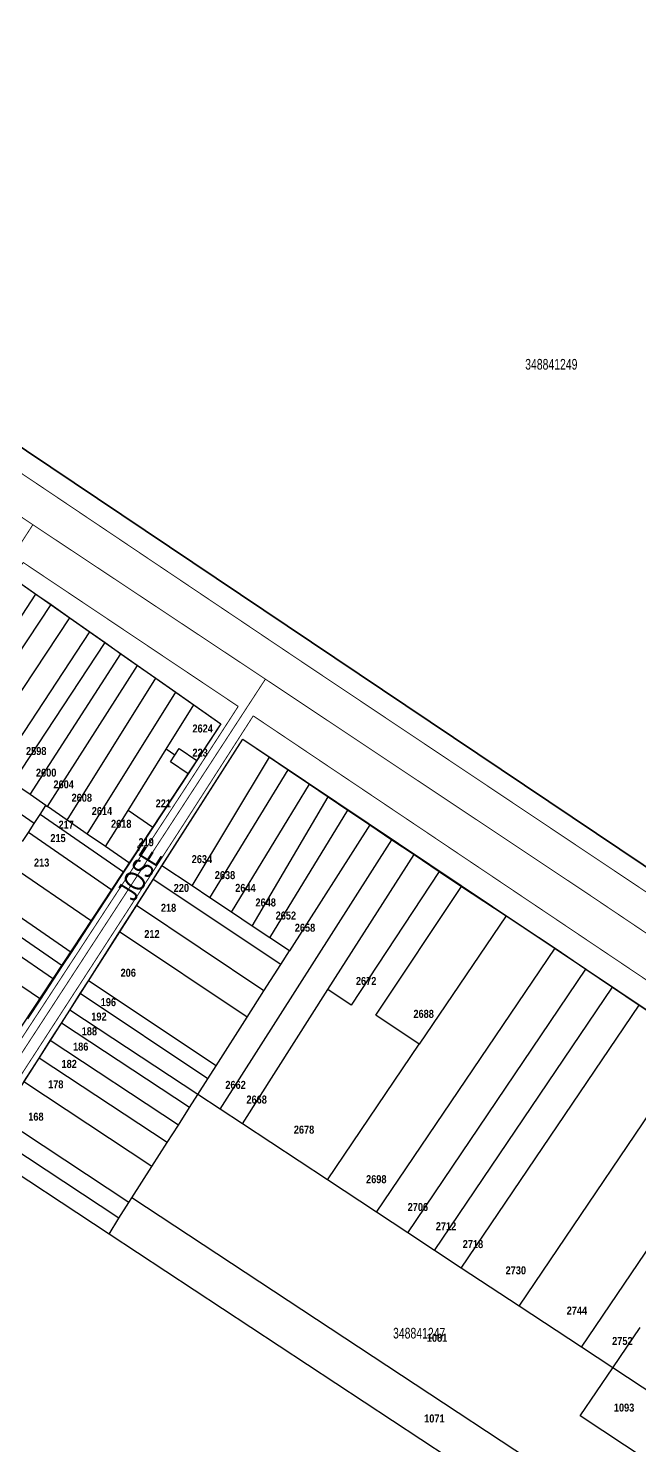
# Model space of a CAD drawing. Extents: x 203136 to 205923, y 4839890 to 4842982.
# Drawn here: x 204221.4 to 204335.9, y 4840854.8 to 4841120.4 of the extents above; entities that cross this region are included whole.
import ezdxf
from ezdxf.enums import TextEntityAlignment as Align

# ---------------------------------------------------------------- set-up
doc = ezdxf.new("R2010")
doc.units = 0
doc.header["$LTSCALE"] = 1.5
doc.header["$MEASUREMENT"] = 0
doc.linetypes.add('TRACO_11', pattern=[8, 3, -1, 3, -1])
for name, color, linetype in [('CD_MALHA_LOTES', 40, 'CONTINUOUS'), ('CD_TXT_QUADRA', 7, 'CONTINUOUS'), ('RU-QUADRAS', 210, 'CONTINUOUS'), ('SV-EIXO-RUA-PAV', 20, 'CONTINUOUS'), ('SV-RUA-PAVIM-S-GUIA-C-GUIA', 7, 'CONTINUOUS'), ('SV-TXT-RUA-PAV-S-GUIA-C-GUIA', 7, 'CONTINUOUS'), ('Th_NmrPort', 1, 'CONTINUOUS')]:
    doc.layers.add(name, color=color, linetype=linetype)
doc.styles.add('ARIAL', font='ARIAL.TTF')
doc.styles.get("Standard").update_dxf_attribs({"font": 'swisscbo.ttf'})

msp = doc.modelspace()

# ---------------------------------------------------------------- linework, layer by layer
at = {"layer": 'CD_MALHA_LOTES', "linetype": 'Continuous'}
msp.add_lwpolyline([(204501.81, 4841019.33), (204251.54, 4841191.11), (204172.2, 4841074.02), (204425.43, 4840903.9)], close=True, dxfattribs=at)
at = {"layer": 'CD_MALHA_LOTES', "linetype": 'Continuous', "flags": 128}
for points in [[(204219.64, 4841016.65), (204222.83, 4841014.41)], [(204209.38, 4840993.83), (204222.83, 4841014.41)], [(204222.83, 4841014.41), (204225.65, 4841012.42)], [(204208.25, 4840986.11), (204225.65, 4841012.42)], [(204225.65, 4841012.42), (204229.16, 4841009.96)], [(204211.78, 4840983.67), (204229.16, 4841009.96)], [(204215.62, 4840981.02), (204232.92, 4841007.31)], [(204229.16, 4841009.96), (204232.92, 4841007.31)], [(204232.92, 4841007.31), (204235.77, 4841005.31)], [(204218.48, 4840979.04), (204235.77, 4841005.31)], [(204235.77, 4841005.31), (204238.74, 4841003.22)], [(204221.73, 4840976.8), (204238.74, 4841003.22)], [(204238.74, 4841003.22), (204241.86, 4841001.03)], [(204224.97, 4840974.56), (204241.86, 4841001.03)], [(204241.86, 4841001.03), (204245.27, 4840998.63)], [(204228.65, 4840972.02), (204245.27, 4840998.63)], [(204245.27, 4840998.63), (204249.02, 4840995.99)], [(204232.42, 4840969.42), (204249.02, 4840995.99)], [(204249.02, 4840995.99), (204252.41, 4840993.61)], [(204247.23, 4840985.32), (204252.41, 4840993.61)], [(204252.41, 4840993.61), (204257.44, 4840990.07)], [(204257.44, 4840990.07), (204252.94, 4840983.2)], [(204222.51, 4840971.39), (204199.34, 4840987.4)], [(204246.42, 4840963.46), (204261.56, 4840987.18)], [(204261.56, 4840987.18), (204266.54, 4840983.82)], [(204240.07, 4840973.86), (204247.23, 4840985.32)], [(204248.83, 4840984.21), (204247.23, 4840985.32)], [(204248.01, 4840982.96), (204248.83, 4840984.21)], [(204248.83, 4840984.21), (204249.65, 4840985.47)], [(204249.65, 4840985.47), (204252.94, 4840983.2)], [(204252.07, 4840959.69), (204266.54, 4840983.82)], [(204266.54, 4840983.82), (204270.06, 4840981.45)], [(204251.3, 4840980.69), (204248.01, 4840982.96)], [(204252.94, 4840983.2), (204251.3, 4840980.69)], [(204255.36, 4840957.48), (204270.06, 4840981.45)], [(204270.06, 4840981.45), (204274.07, 4840978.74)], [(204221.73, 4840976.8), (204218.48, 4840979.04)], [(204251.3, 4840980.69), (204244.73, 4840970.64)], [(204259.43, 4840954.76), (204274.07, 4840978.74)], [(204274.07, 4840978.74), (204277.55, 4840976.4)], [(204224.7, 4840974.74), (204221.73, 4840976.8)], [(204263.34, 4840952.15), (204277.55, 4840976.4)], [(204277.55, 4840976.4), (204281.26, 4840973.9)], [(204222.51, 4840971.39), (204223.61, 4840973.07)], [(204223.61, 4840973.07), (204224.7, 4840974.74)], [(204239.25, 4840962.27), (204223.61, 4840973.07)], [(204224.7, 4840974.74), (204224.97, 4840974.56)], [(204228.65, 4840972.02), (204224.97, 4840974.56)], [(204235.82, 4840967.07), (204240.07, 4840973.86)], [(204244.73, 4840970.64), (204240.07, 4840973.86)], [(204266.64, 4840949.94), (204281.26, 4840973.9)], [(204281.26, 4840973.9), (204285.33, 4840971.15)], [(204221.42, 4840969.72), (204222.51, 4840971.39)], [(204232.42, 4840969.42), (204228.65, 4840972.02)], [(204244.73, 4840970.64), (204240.34, 4840963.95)], [(204285.33, 4840971.15), (204270.28, 4840947.51)], [(204285.33, 4840971.15), (204289.48, 4840968.35)], [(204220.32, 4840968.04), (204221.42, 4840969.72)], [(204237.06, 4840958.93), (204221.42, 4840969.72)], [(204235.82, 4840967.07), (204232.42, 4840969.42)], [(204257.31, 4840917.86), (204289.48, 4840968.35)], [(204289.48, 4840968.35), (204293.63, 4840965.56)], [(204240.34, 4840963.95), (204235.82, 4840967.07)], [(204277.51, 4840940.25), (204293.63, 4840965.56)], [(204293.63, 4840965.56), (204298.35, 4840962.37)], [(204233.22, 4840953.07), (204217.59, 4840963.86)], [(204239.25, 4840962.27), (204237.06, 4840958.93)], [(204240.34, 4840963.95), (204239.25, 4840962.27)], [(204244.8, 4840960.93), (204246.42, 4840963.46)], [(204252.07, 4840959.69), (204246.42, 4840963.46)], [(204298.35, 4840962.37), (204281.83, 4840937.33)], [(204298.35, 4840962.37), (204302.52, 4840959.61)], [(204241.65, 4840956), (204244.8, 4840960.93)], [(204268.67, 4840944.98), (204244.8, 4840960.93)], [(204255.36, 4840957.48), (204252.07, 4840959.69)], [(204286.49, 4840935.44), (204302.52, 4840959.61)], [(204302.52, 4840959.61), (204310.86, 4840954.08)], [(204229.39, 4840947.21), (204213.75, 4840958)], [(204237.06, 4840958.93), (204233.22, 4840953.07)], [(204259.43, 4840954.76), (204255.36, 4840957.48)], [(204227.74, 4840944.7), (204212.11, 4840955.49)], [(204238.5, 4840951.07), (204241.65, 4840956)], [(204265.52, 4840940.05), (204241.65, 4840956)], [(204263.34, 4840952.15), (204259.43, 4840954.76)], [(204223.68, 4840938.48), (204202.24, 4840952.94)], [(204226.1, 4840942.19), (204210.46, 4840952.98)], [(204233.22, 4840953.07), (204229.39, 4840947.21)], [(204266.64, 4840949.94), (204263.34, 4840952.15)], [(204310.86, 4840954.08), (204294.62, 4840930.05)], [(204310.86, 4840954.08), (204320.03, 4840948)], [(204232.66, 4840941.92), (204238.5, 4840951.07)], [(204262.38, 4840935.11), (204238.5, 4840951.07)], [(204270.28, 4840947.51), (204266.64, 4840949.94)], [(204229.39, 4840947.21), (204227.74, 4840944.7)], [(204268.67, 4840944.98), (204270.28, 4840947.51)], [(204286.61, 4840898.54), (204320.03, 4840948)], [(204320.03, 4840948), (204325.82, 4840944.07)], [(204227.74, 4840944.7), (204226.1, 4840942.19)], [(204265.52, 4840940.05), (204268.67, 4840944.98)], [(204292.46, 4840894.68), (204325.82, 4840944.07)], [(204325.82, 4840944.07), (204330.78, 4840940.69)], [(204226.1, 4840942.19), (204223.68, 4840938.48)], [(204231.13, 4840939.52), (204232.66, 4840941.92)], [(204256.55, 4840925.96), (204232.66, 4840941.92)], [(204223.68, 4840938.48), (204221.27, 4840934.8)], [(204229.16, 4840936.43), (204231.13, 4840939.52)], [(204255.02, 4840923.56), (204231.13, 4840939.52)], [(204261.49, 4840915.1), (204277.51, 4840940.25)], [(204262.38, 4840935.11), (204265.52, 4840940.05)], [(204281.83, 4840937.33), (204277.51, 4840940.25)], [(204297.47, 4840891.38), (204330.78, 4840940.69)], [(204330.78, 4840940.69), (204335.77, 4840937.37)], [(204227.6, 4840933.99), (204229.16, 4840936.43)], [(204253.14, 4840920.61), (204229.16, 4840936.43)], [(204302.48, 4840888.08), (204335.77, 4840937.37)], [(204335.77, 4840937.37), (204346.6, 4840930.18)], [(204225.5, 4840930.7), (204227.6, 4840933.99)], [(204251.58, 4840918.16), (204227.6, 4840933.99)], [(204256.55, 4840925.96), (204262.38, 4840935.11)], [(204294.62, 4840930.05), (204286.49, 4840935.44)], [(204223.4, 4840927.42), (204225.5, 4840930.7)], [(204249.49, 4840914.87), (204225.5, 4840930.7)], [(204277.43, 4840904.59), (204294.62, 4840930.05)], [(204313.33, 4840880.92), (204346.6, 4840930.18)], [(204220.55, 4840922.95), (204223.4, 4840927.42)], [(204247.39, 4840911.58), (204223.4, 4840927.42)], [(204255.02, 4840923.56), (204256.55, 4840925.96)], [(204244.54, 4840907.11), (204220.55, 4840922.95)], [(204253.14, 4840920.61), (204255.02, 4840923.56)], [(204325.02, 4840873.22), (204358.26, 4840922.43)], [(204251.58, 4840918.16), (204253.14, 4840920.61)], [(204257.31, 4840917.86), (204253.14, 4840920.61)], [(204249.49, 4840914.87), (204251.58, 4840918.16)], [(204261.49, 4840915.1), (204257.31, 4840917.86)], [(204240.24, 4840900.36), (204216.24, 4840916.2)], [(204247.39, 4840911.58), (204249.49, 4840914.87)], [(204277.43, 4840904.59), (204261.49, 4840915.1)], [(204238.36, 4840897.41), (204214.4, 4840913.22)], [(204236.54, 4840894.43), (204212.47, 4840910.3)], [(204244.54, 4840907.11), (204247.39, 4840911.58)], [(204240.78, 4840901.21), (204244.54, 4840907.11)], [(204286.61, 4840898.54), (204277.43, 4840904.59)], [(204240.24, 4840900.36), (204240.78, 4840901.21)], [(204368.31, 4840817.13), (204240.78, 4840901.21)], [(204238.36, 4840897.41), (204240.24, 4840900.36)], [(204292.46, 4840894.68), (204286.61, 4840898.54)], [(204236.54, 4840894.43), (204238.36, 4840897.41)], [(204363.9, 4840810.45), (204236.54, 4840894.43)], [(204297.47, 4840891.38), (204292.46, 4840894.68)], [(204302.48, 4840888.08), (204297.47, 4840891.38)], [(204313.33, 4840880.92), (204302.48, 4840888.08)], [(204325.02, 4840873.22), (204313.33, 4840880.92)], [(204330.86, 4840869.36), (204335.98, 4840876.94)], [(204330.86, 4840869.36), (204325.02, 4840873.22)], [(204324.77, 4840860.34), (204330.86, 4840869.36)], [(204381.06, 4840836.27), (204330.86, 4840869.36)], [(204374.91, 4840827.15), (204324.77, 4840860.34)]]:
    msp.add_lwpolyline(points, dxfattribs=at)
at = {"layer": 'RU-QUADRAS', "color": 6, "linetype": 'Continuous'}
for points in [[(204172.2, 4841074.02), (204251.54, 4841191.11), (204501.81, 4841019.33), (204425.43, 4840903.9)], [(204140.98, 4840898.06), (204218.33, 4841016.36), (204219.64, 4841016.65), (204257.44, 4840990.07), (204179.75, 4840872.18), (204177.62, 4840872.13), (204141.06, 4840895.9)], [(204185.35, 4840867.8), (204261.56, 4840987.18), (204413.58, 4840885.22), (204334.93, 4840766.85)]]:
    msp.add_lwpolyline(points, close=True, dxfattribs=at)
at = {"layer": 'SV-EIXO-RUA-PAV', "const_width": 0.18}
for points in [[(204426.784705, 4840890.947058), (204392.486365, 4840913.526279), (204326.261687, 4840958.153557), (204265.79448, 4840998.455846), (204222.247247, 4841027.398472), (204189.61, 4841049.36)], [(204132.363325, 4840889.14349), (204146.55833, 4840911.07027), (204166.494839, 4840941.881239), (204186.266584, 4840972.472522), (204198.461167, 4840990.836104), (204211.805088, 4841011.082346), (204217.851547, 4841020.578974), (204222.247247, 4841027.398472)], [(204265.79448, 4840998.455846), (204183.563125, 4840872.143072), (204175.422779, 4840860.081461)]]:
    msp.add_lwpolyline(points, dxfattribs=at)
at = {"layer": 'SV-RUA-PAVIM-S-GUIA-C-GUIA', "linetype": 'Continuous', "const_width": 0.18}
for points in [[(204201.76, 4841049.36), (204230.3, 4841030.17), (204272.99, 4841001.45), (204380.82, 4840929.31), (204423.99, 4840900.53), (204425.71, 4840900.06), (204426.97, 4840900.22), (204428.09, 4840900.61), (204429.34, 4840901.37), (204436, 4840911.3)], [(204177.58, 4840867.12), (204137.24, 4840893.79), (204140.12, 4840898.33), (204147.47, 4840909.76), (204179.65, 4840958.92), (204215.47, 4841013.06), (204218.59, 4841017.98), (204220.45, 4841020.31), (204260.7, 4840993.34)], [(204181.21, 4840864.84), (204204.64, 4840848.95), (204259.21, 4840812.16), (204308.66, 4840779.3), (204331.24, 4840764.03), (204333.13, 4840762.97), (204333.12, 4840762.97), (204333.75, 4840762.82), (204334.79, 4840762.91), (204335.88, 4840763), (204336.73, 4840763.4), (204336.7, 4840763.4), (204338.22, 4840764.98), (204380.4, 4840827.61), (204417.69, 4840883.14), (204418.33, 4840886.71), (204417.11, 4840888.42), (204383.67, 4840910.52), (204337.64, 4840941.73), (204263.52, 4840991.57)]]:
    msp.add_lwpolyline(points, dxfattribs=at)
at = {"layer": 'SV-RUA-PAVIM-S-GUIA-C-GUIA', "linetype": 'TRACO_11', "const_width": 0.18}
for points in [[(204260.7, 4840993.34), (204251.32, 4840978.83), (204216.24, 4840925.16), (204180.67, 4840871.81), (204177.58, 4840867.12)], [(204181.21, 4840864.84), (204213.57, 4840914.26), (204250.46, 4840971.22), (204263.52, 4840991.57)]]:
    msp.add_lwpolyline(points, dxfattribs=at)

# ---------------------------------------------------------------- texts
at = {"layer": 'CD_TXT_QUADRA', "linetype": 'Continuous', "style": 'ARIAL', "width": 0.7}
for s, p in [('348841249', (204314.442074, 4841056.467936)), ('348841247', (204289.696443, 4840874.864885))]:
    msp.add_text(s, height=2, dxfattribs=at).set_placement(p)
at = {"layer": 'SV-TXT-RUA-PAV-S-GUIA-C-GUIA', "style": 'ARIAL', "width": 0.7}
msp.add_text('JOSÉ', height=4, rotation=58, dxfattribs=at).set_placement((204241.22, 4840956.6))
at = {"layer": 'Th_NmrPort', "color": 1}
for s, p in [('2624', (204252.134262, 4840989.203636)), ('2598', (204220.966432, 4840984.974482)), ('223', (204252.134262, 4840984.673636)), ('2600', (204222.826432, 4840980.924482)), ('2604', (204226.106432, 4840978.734482)), ('2608', (204229.496432, 4840976.224482)), ('221', (204245.244262, 4840975.153636)), ('2614', (204233.274262, 4840973.733636)), ('217', (204227.053466, 4840971.180793)), ('2618', (204236.884262, 4840971.333636)), ('215', (204225.523466, 4840968.660793)), ('219', (204242.028086, 4840967.884422)), ('213', (204222.453466, 4840964.070793)), ('2634', (204251.994262, 4840964.713636)), ('2638', (204256.314262, 4840961.723636)), ('220', (204248.624422, 4840959.311914)), ('2644', (204260.144262, 4840959.323636)), ('2648', (204263.931591, 4840956.591875)), ('218', (204246.224422, 4840955.591914)), ('2652', (204267.711591, 4840954.141875)), ('2658', (204271.301591, 4840951.861875)), ('212', (204243.114422, 4840950.681914)), ('206', (204238.674422, 4840943.421914)), ('2672', (204282.744262, 4840941.883636)), ('196', (204234.954422, 4840937.911914)), ('192', (204233.194482, 4840935.203568)), ('2688', (204293.518086, 4840935.714422)), ('188', (204231.394482, 4840932.453568)), ('186', (204229.774482, 4840929.573568)), ('182', (204227.614482, 4840926.333568)), ('178', (204225.104482, 4840922.503568)), ('2662', (204258.294262, 4840922.403636)), ('2668', (204262.244262, 4840919.653636)), ('168', (204221.384482, 4840916.443568)), ('2678', (204271.114262, 4840914.013636)), ('2698', (204284.648086, 4840904.724422)), ('2706', (204292.438086, 4840899.514422)), ('2712', (204297.708086, 4840895.914422)), ('2718', (204302.748086, 4840892.564422)), ('2730', (204310.778086, 4840887.644422)), ('2744', (204322.218086, 4840880.094422)), ('1081', (204296.028554, 4840875.007271)), ('2752', (204330.728086, 4840874.404422)), ('1093', (204331.054482, 4840861.913568)), ('1071', (204295.524482, 4840859.873568))]:
    msp.add_text(s, height=1.5, dxfattribs=at).set_placement(p, align=Align.MIDDLE_LEFT)

doc.saveas('drawing.dxf')
